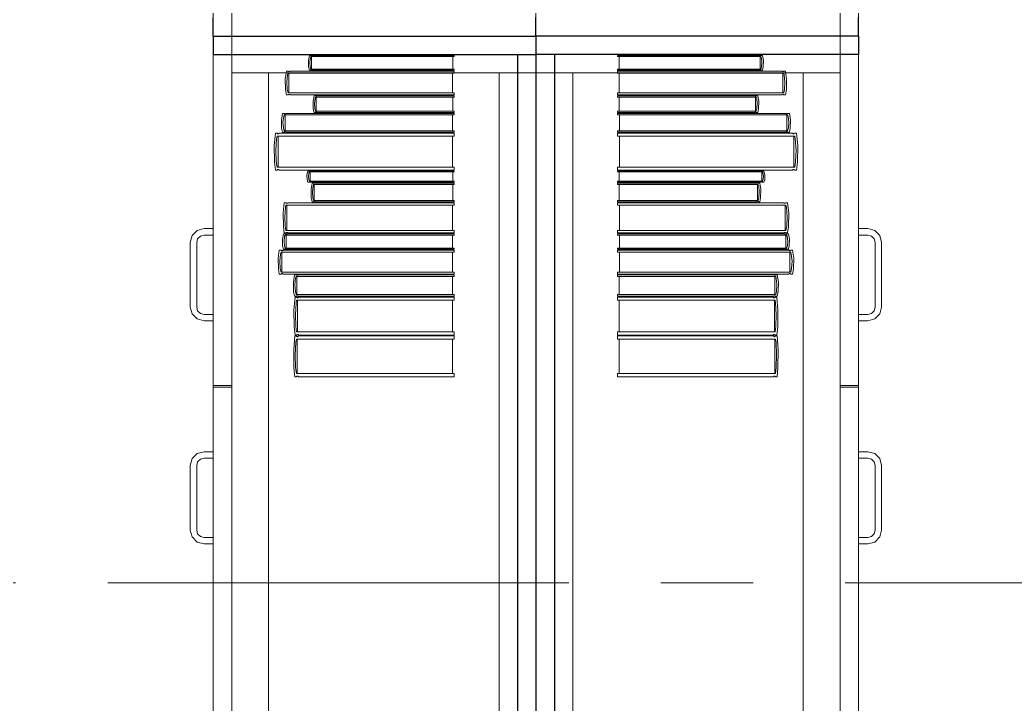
# Model space of a CAD drawing. Header units: inches. Extents: x -38 to 5698, y -33 to 92.
# Drawn here: x 110.671 to 111.751, y 34.275 to 35.018 of the extents above; entities that cross this region are included whole.
import ezdxf

# ---------------------------------------------------------------- set-up
doc = ezdxf.new("R2010")
doc.units = ezdxf.units.IN
doc.header["$MEASUREMENT"] = 0
doc.set_wipeout_variables(frame=1)
doc.linetypes.add('Punto & Raya', pattern=[0.65, 0.5, -0.075, 0, -0.075])
doc.linetypes.add('Wipeout_Contour', pattern=[1, 0, -1])
doc.layers.add('Interior - Mobiliario', color=7, linetype='Continuous')
doc.layers.add('Marcador - Secciones', color=251, linetype='Continuous')

msp = doc.modelspace()

# ---------------------------------------------------------------- linework, layer by layer
at = {"layer": 'Interior - Mobiliario', "color": 175, "linetype": 'Continuous', "lineweight": 13}
for p, q in [((110.901, 33.52), (110.901, 34.98)), ((110.901, 34.98), (111.211, 34.98)), ((111.211, 34.98), (111.211, 33.52)), ((111.251, 34.98), (111.251, 33.52)), ((111.561, 34.98), (111.251, 34.98)), ((111.561, 33.52), (111.561, 34.98)), ((110.9844, 34.9664), (110.9842, 34.9736)), ((110.9857, 34.9715), (110.9861, 34.9666)), ((111.4762, 34.9715), (111.4758, 34.9666)), ((111.4775, 34.9664), (111.4777, 34.9736)), ((110.901, 33.54), (110.901, 34.96)), ((110.901, 34.96), (110.941, 34.96)), ((110.941, 34.96), (111.191, 34.96)), ((110.941, 34.96), (110.941, 33.54)), ((110.9591, 34.9533), (110.9603, 34.9619)), ((110.9603, 34.9619), (110.9623, 34.9619)), ((110.9616, 34.9579), (110.9608, 34.95)), ((110.9621, 34.9598), (110.9616, 34.9579)), ((111.1423, 34.9598), (110.9621, 34.9598)), ((110.9623, 34.9619), (110.9624, 34.9617)), ((110.9624, 34.9617), (110.9627, 34.9616)), ((110.9627, 34.9616), (110.9629, 34.9615)), ((110.9629, 34.9615), (110.9632, 34.9615)), ((110.963, 34.9383), (110.963, 34.9598)), ((110.9632, 34.9615), (110.9635, 34.9615)), ((110.9635, 34.9615), (110.9637, 34.9615)), ((110.9637, 34.9615), (110.964, 34.9616)), ((110.964, 34.9616), (110.9642, 34.9618)), ((110.9642, 34.9618), (110.9643, 34.9619)), ((110.9643, 34.9619), (111.1423, 34.9619)), ((110.9852, 34.9629), (110.9844, 34.9664)), ((110.987, 34.9629), (110.9852, 34.9629)), ((110.9861, 34.9666), (110.9868, 34.9642)), ((110.9868, 34.9642), (111.1423, 34.9642)), ((110.9872, 34.963), (110.987, 34.9629)), ((110.987, 34.9629), (110.987, 34.9629)), ((110.9875, 34.9631), (110.9872, 34.963)), ((110.9877, 34.9631), (110.9875, 34.9631)), ((110.9879, 34.9632), (110.9877, 34.9631)), ((110.9881, 34.9631), (110.9879, 34.9632)), ((110.9884, 34.9631), (110.9881, 34.9631)), ((110.9886, 34.963), (110.9884, 34.9631)), ((110.9887, 34.9629), (110.9886, 34.963)), ((111.1423, 34.9629), (110.9887, 34.9629)), ((111.1405, 34.9598), (111.1405, 34.9383)), ((111.1423, 34.9642), (111.1423, 34.9629)), ((111.1423, 34.9619), (111.1423, 34.9598)), ((111.191, 33.54), (111.191, 34.96)), ((111.271, 33.54), (111.271, 34.96)), ((111.521, 34.96), (111.271, 34.96)), ((111.4751, 34.9642), (111.3196, 34.9642)), ((111.3196, 34.9642), (111.3196, 34.9629)), ((111.3196, 34.9629), (111.4732, 34.9629)), ((111.4976, 34.9619), (111.3196, 34.9619)), ((111.3196, 34.9619), (111.3196, 34.9598)), ((111.3196, 34.9598), (111.4998, 34.9598)), ((111.3214, 34.9598), (111.3214, 34.9383)), ((111.4732, 34.9629), (111.4733, 34.963)), ((111.4733, 34.963), (111.4736, 34.9631)), ((111.4736, 34.9631), (111.4738, 34.9631)), ((111.4738, 34.9631), (111.474, 34.9632)), ((111.474, 34.9632), (111.4742, 34.9631)), ((111.4742, 34.9631), (111.4745, 34.9631)), ((111.4745, 34.9631), (111.4747, 34.963)), ((111.4747, 34.963), (111.4749, 34.9629)), ((111.4749, 34.9629), (111.475, 34.9629)), ((111.475, 34.9629), (111.4767, 34.9629)), ((111.4758, 34.9666), (111.4751, 34.9642)), ((111.4767, 34.9629), (111.4775, 34.9664)), ((111.4977, 34.9618), (111.4976, 34.9619)), ((111.4979, 34.9616), (111.4977, 34.9618)), ((111.4982, 34.9615), (111.4979, 34.9616)), ((111.4985, 34.9615), (111.4982, 34.9615)), ((111.4987, 34.9615), (111.4985, 34.9615)), ((111.499, 34.9615), (111.4987, 34.9615)), ((111.4989, 34.9383), (111.4989, 34.9598)), ((111.4992, 34.9616), (111.499, 34.9615)), ((111.4995, 34.9617), (111.4992, 34.9616)), ((111.4996, 34.9619), (111.4995, 34.9617)), ((111.5016, 34.9619), (111.4996, 34.9619)), ((111.4998, 34.9598), (111.5003, 34.9579)), ((111.5003, 34.9579), (111.5011, 34.95)), ((111.5028, 34.9533), (111.5016, 34.9619)), ((111.561, 34.96), (111.521, 34.96)), ((111.521, 34.96), (111.521, 33.54)), ((111.561, 33.54), (111.561, 34.96)), ((110.9593, 34.9419), (110.9591, 34.9533)), ((110.9608, 34.95), (110.9613, 34.9421)), ((111.5011, 34.95), (111.5006, 34.9421)), ((111.5026, 34.9419), (111.5028, 34.9533)), ((110.9603, 34.9362), (110.9593, 34.9419)), ((110.9623, 34.9362), (110.9603, 34.9362)), ((110.9613, 34.9421), (110.9621, 34.9383)), ((110.9621, 34.9383), (111.1423, 34.9383)), ((110.9624, 34.9363), (110.9623, 34.9362)), ((110.9626, 34.9365), (110.9624, 34.9363)), ((110.9629, 34.9366), (110.9626, 34.9365)), ((110.9631, 34.9367), (110.9629, 34.9366)), ((110.9634, 34.9367), (110.9631, 34.9367)), ((110.9637, 34.9366), (110.9634, 34.9367)), ((110.9639, 34.9365), (110.9637, 34.9366)), ((110.9642, 34.9364), (110.9639, 34.9365)), ((110.9643, 34.9362), (110.9642, 34.9364)), ((111.1423, 34.9362), (110.9643, 34.9362)), ((110.9893, 34.9292), (110.9903, 34.9352)), ((110.9903, 34.9352), (110.992, 34.9352)), ((110.992, 34.9352), (110.9921, 34.9351)), ((110.9921, 34.9351), (110.9923, 34.935)), ((110.9923, 34.935), (110.9925, 34.935)), ((110.9925, 34.935), (110.9928, 34.9349)), ((110.9928, 34.9349), (110.993, 34.9349)), ((110.993, 34.9349), (110.9932, 34.935)), ((110.9932, 34.935), (110.9934, 34.935)), ((110.9934, 34.935), (110.9936, 34.9352)), ((110.9936, 34.9352), (110.9937, 34.9352)), ((110.9937, 34.9352), (111.1423, 34.9352)), ((111.1423, 34.9383), (111.1423, 34.9362)), ((111.1423, 34.9352), (111.1423, 34.9338)), ((111.4998, 34.9383), (111.3196, 34.9383)), ((111.3196, 34.9383), (111.3196, 34.9362)), ((111.3196, 34.9362), (111.4976, 34.9362)), ((111.4682, 34.9352), (111.3196, 34.9352)), ((111.3196, 34.9352), (111.3196, 34.9338)), ((111.4683, 34.9352), (111.4682, 34.9352)), ((111.4685, 34.935), (111.4683, 34.9352)), ((111.4687, 34.935), (111.4685, 34.935)), ((111.4689, 34.9349), (111.4687, 34.935)), ((111.4692, 34.9349), (111.4689, 34.9349)), ((111.4694, 34.935), (111.4692, 34.9349)), ((111.4696, 34.935), (111.4694, 34.935)), ((111.4698, 34.9351), (111.4696, 34.935)), ((111.4699, 34.9352), (111.4698, 34.9351)), ((111.4716, 34.9352), (111.4699, 34.9352)), ((111.4726, 34.9292), (111.4716, 34.9352)), ((111.4976, 34.9362), (111.4978, 34.9364)), ((111.4978, 34.9364), (111.498, 34.9365)), ((111.498, 34.9365), (111.4982, 34.9366)), ((111.4982, 34.9366), (111.4985, 34.9367)), ((111.4985, 34.9367), (111.4988, 34.9367)), ((111.4988, 34.9367), (111.499, 34.9366)), ((111.499, 34.9366), (111.4993, 34.9365)), ((111.4993, 34.9365), (111.4995, 34.9363)), ((111.4995, 34.9363), (111.4996, 34.9362)), ((111.4996, 34.9362), (111.5016, 34.9362)), ((111.5006, 34.9421), (111.4998, 34.9383)), ((111.5016, 34.9362), (111.5026, 34.9419)), ((110.9895, 34.921), (110.9893, 34.9292)), ((110.9914, 34.9324), (110.9908, 34.9268)), ((110.9908, 34.9268), (110.9912, 34.9212)), ((110.9919, 34.9338), (110.9914, 34.9324)), ((111.1423, 34.9338), (110.9919, 34.9338)), ((110.9926, 34.9185), (110.9926, 34.9338)), ((111.1408, 34.9338), (111.1408, 34.9185)), ((111.3196, 34.9338), (111.47, 34.9338)), ((111.3211, 34.9338), (111.3211, 34.9185)), ((111.4693, 34.9185), (111.4693, 34.9338)), ((111.47, 34.9338), (111.4705, 34.9324)), ((111.4705, 34.9324), (111.4711, 34.9268)), ((111.4711, 34.9268), (111.4707, 34.9212)), ((111.4724, 34.921), (111.4726, 34.9292)), ((110.9548, 34.9092), (110.9561, 34.916)), ((110.9561, 34.916), (110.9581, 34.916)), ((110.9574, 34.9128), (110.9566, 34.9066)), ((110.9579, 34.9144), (110.9574, 34.9128)), ((111.1423, 34.9144), (110.9579, 34.9144)), ((110.9581, 34.916), (110.9582, 34.9159)), ((110.9582, 34.9159), (110.9585, 34.9158)), ((110.9585, 34.9158), (110.9587, 34.9157)), ((110.9587, 34.9157), (110.959, 34.9157)), ((110.9589, 34.8972), (110.9589, 34.9144)), ((110.959, 34.9157), (110.9593, 34.9157)), ((110.9593, 34.9157), (110.9596, 34.9157)), ((110.9596, 34.9157), (110.9598, 34.9158)), ((110.9598, 34.9158), (110.96, 34.916)), ((110.96, 34.916), (110.9601, 34.916)), ((110.9601, 34.916), (111.1423, 34.916)), ((110.9903, 34.917), (110.9895, 34.921)), ((110.992, 34.917), (110.9903, 34.917)), ((110.9912, 34.9212), (110.9919, 34.9185)), ((110.9919, 34.9185), (111.1423, 34.9185)), ((110.9921, 34.9171), (110.992, 34.917)), ((110.9923, 34.9172), (110.9921, 34.9171)), ((110.9925, 34.9173), (110.9923, 34.9172)), ((110.9927, 34.9173), (110.9925, 34.9173)), ((110.9929, 34.9173), (110.9927, 34.9173)), ((110.9931, 34.9173), (110.9929, 34.9173)), ((110.9934, 34.9172), (110.9931, 34.9173)), ((110.9936, 34.9171), (110.9934, 34.9172)), ((110.9937, 34.917), (110.9936, 34.9171)), ((111.1423, 34.917), (110.9937, 34.917)), ((111.1404, 34.9144), (111.1404, 34.8972)), ((111.1423, 34.9185), (111.1423, 34.917)), ((111.1423, 34.916), (111.1423, 34.9144)), ((111.47, 34.9185), (111.3196, 34.9185)), ((111.3196, 34.9185), (111.3196, 34.917)), ((111.3196, 34.917), (111.4682, 34.917)), ((111.5018, 34.916), (111.3196, 34.916)), ((111.3196, 34.916), (111.3196, 34.9144)), ((111.3196, 34.9144), (111.504, 34.9144)), ((111.3215, 34.9144), (111.3215, 34.8972)), ((111.4682, 34.917), (111.4684, 34.9171)), ((111.4684, 34.9171), (111.4686, 34.9172)), ((111.4686, 34.9172), (111.4688, 34.9173)), ((111.4688, 34.9173), (111.469, 34.9173)), ((111.469, 34.9173), (111.4692, 34.9173)), ((111.4692, 34.9173), (111.4694, 34.9173)), ((111.4694, 34.9173), (111.4696, 34.9172)), ((111.4696, 34.9172), (111.4698, 34.9171)), ((111.4698, 34.9171), (111.4699, 34.917)), ((111.4699, 34.917), (111.4716, 34.917)), ((111.4707, 34.9212), (111.47, 34.9185)), ((111.4716, 34.917), (111.4724, 34.921)), ((111.5019, 34.916), (111.5018, 34.916)), ((111.5021, 34.9158), (111.5019, 34.916)), ((111.5024, 34.9157), (111.5021, 34.9158)), ((111.5026, 34.9157), (111.5024, 34.9157)), ((111.5029, 34.9157), (111.5026, 34.9157)), ((111.5032, 34.9157), (111.5029, 34.9157)), ((111.5031, 34.8972), (111.5031, 34.9144)), ((111.5034, 34.9158), (111.5032, 34.9157)), ((111.5037, 34.9159), (111.5034, 34.9158)), ((111.5038, 34.916), (111.5037, 34.9159)), ((111.5059, 34.916), (111.5038, 34.916)), ((111.504, 34.9144), (111.5045, 34.9128)), ((111.5045, 34.9128), (111.5053, 34.9066)), ((111.5071, 34.9092), (111.5059, 34.916)), ((110.955, 34.9001), (110.9548, 34.9092)), ((110.9566, 34.9066), (110.9571, 34.9003)), ((111.5053, 34.9066), (111.5048, 34.9003)), ((111.5069, 34.9001), (111.5071, 34.9092)), ((110.947, 34.8812), (110.9483, 34.8946)), ((110.9483, 34.8946), (110.9504, 34.8946)), ((110.9502, 34.8914), (110.9497, 34.8883)), ((111.1423, 34.8914), (110.9502, 34.8914)), ((110.9504, 34.8946), (110.9506, 34.8944)), ((110.9506, 34.8944), (110.9508, 34.8941)), ((110.9508, 34.8941), (110.9511, 34.894)), ((110.9511, 34.894), (110.9514, 34.8939)), ((110.9512, 34.8577), (110.9512, 34.8914)), ((110.9514, 34.8939), (110.9516, 34.8939)), ((110.9516, 34.8939), (110.9519, 34.894)), ((110.9519, 34.894), (110.9522, 34.8942)), ((110.9522, 34.8942), (110.9524, 34.8944)), ((110.9524, 34.8944), (110.9525, 34.8946)), ((110.9525, 34.8946), (111.1423, 34.8946)), ((110.9561, 34.8956), (110.955, 34.9001)), ((110.9581, 34.8956), (110.9561, 34.8956)), ((110.9571, 34.9003), (110.9579, 34.8972)), ((110.9579, 34.8972), (111.1423, 34.8972)), ((110.9582, 34.8957), (110.9581, 34.8956)), ((110.9584, 34.8958), (110.9582, 34.8957)), ((110.9587, 34.8959), (110.9584, 34.8958)), ((110.9589, 34.8959), (110.9587, 34.8959)), ((110.9592, 34.8959), (110.9589, 34.8959)), ((110.9595, 34.8959), (110.9592, 34.8959)), ((110.9598, 34.8958), (110.9595, 34.8959)), ((110.96, 34.8957), (110.9598, 34.8958)), ((110.9601, 34.8956), (110.96, 34.8957)), ((111.1423, 34.8956), (110.9601, 34.8956)), ((111.1404, 34.8914), (111.1404, 34.8577)), ((111.1423, 34.8972), (111.1423, 34.8956)), ((111.1423, 34.8946), (111.1423, 34.8914)), ((111.504, 34.8972), (111.3196, 34.8972)), ((111.3196, 34.8972), (111.3196, 34.8956)), ((111.3196, 34.8956), (111.5018, 34.8956)), ((111.5094, 34.8946), (111.3196, 34.8946)), ((111.3196, 34.8946), (111.3196, 34.8914)), ((111.3196, 34.8914), (111.5117, 34.8914)), ((111.3216, 34.8914), (111.3216, 34.8577)), ((111.5018, 34.8956), (111.5019, 34.8957)), ((111.5019, 34.8957), (111.5022, 34.8958)), ((111.5022, 34.8958), (111.5024, 34.8959)), ((111.5024, 34.8959), (111.5027, 34.8959)), ((111.5027, 34.8959), (111.503, 34.8959)), ((111.503, 34.8959), (111.5032, 34.8959)), ((111.5032, 34.8959), (111.5035, 34.8958)), ((111.5035, 34.8958), (111.5037, 34.8957)), ((111.5037, 34.8957), (111.5038, 34.8956)), ((111.5038, 34.8956), (111.5059, 34.8956)), ((111.5048, 34.9003), (111.504, 34.8972)), ((111.5059, 34.8956), (111.5069, 34.9001)), ((111.5095, 34.8944), (111.5094, 34.8946)), ((111.5097, 34.8942), (111.5095, 34.8944)), ((111.51, 34.894), (111.5097, 34.8942)), ((111.5103, 34.8939), (111.51, 34.894)), ((111.5106, 34.8939), (111.5103, 34.8939)), ((111.5108, 34.894), (111.5106, 34.8939)), ((111.5107, 34.8577), (111.5107, 34.8914)), ((111.5111, 34.8941), (111.5108, 34.894)), ((111.5114, 34.8944), (111.5111, 34.8941)), ((111.5115, 34.8946), (111.5114, 34.8944)), ((111.5136, 34.8946), (111.5115, 34.8946)), ((111.5117, 34.8914), (111.5123, 34.8883)), ((111.5149, 34.8812), (111.5136, 34.8946)), ((110.9472, 34.8633), (110.947, 34.8812)), ((110.9497, 34.8883), (110.9488, 34.8761)), ((111.5123, 34.8883), (111.5131, 34.8761)), ((111.5147, 34.8633), (111.5149, 34.8812)), ((110.9488, 34.8761), (110.9493, 34.8637)), ((111.5131, 34.8761), (111.5126, 34.8637)), ((110.9483, 34.8545), (110.9472, 34.8633)), ((110.9493, 34.8637), (110.9502, 34.8577)), ((111.5126, 34.8637), (111.5117, 34.8577)), ((111.5136, 34.8545), (111.5147, 34.8633)), ((110.9504, 34.8545), (110.9483, 34.8545)), ((110.9502, 34.8577), (111.1423, 34.8577)), ((110.9505, 34.8547), (110.9504, 34.8545)), ((110.9508, 34.8549), (110.9505, 34.8547)), ((110.951, 34.8551), (110.9508, 34.8549)), ((110.9513, 34.8552), (110.951, 34.8551)), ((110.9516, 34.8552), (110.9513, 34.8552)), ((110.9519, 34.8551), (110.9516, 34.8552)), ((110.9521, 34.855), (110.9519, 34.8551)), ((110.9524, 34.8547), (110.9521, 34.855)), ((110.9525, 34.8545), (110.9524, 34.8547)), ((111.1423, 34.8545), (110.9525, 34.8545)), ((110.9826, 34.8495), (110.9837, 34.8535)), ((110.9828, 34.8441), (110.9826, 34.8495)), ((110.9837, 34.8535), (110.9854, 34.8535)), ((110.9848, 34.8517), (110.9841, 34.848)), ((110.9841, 34.848), (110.9845, 34.8443)), ((110.9853, 34.8526), (110.9848, 34.8517)), ((111.1423, 34.8526), (110.9853, 34.8526)), ((110.9854, 34.8535), (110.9855, 34.8535)), ((110.9855, 34.8535), (110.9857, 34.8534)), ((110.9857, 34.8534), (110.986, 34.8534)), ((110.986, 34.8534), (110.9862, 34.8533)), ((110.9861, 34.8425), (110.9861, 34.8526)), ((110.9862, 34.8533), (110.9864, 34.8533)), ((110.9864, 34.8533), (110.9866, 34.8534)), ((110.9866, 34.8534), (110.9869, 34.8534)), ((110.9869, 34.8534), (110.9871, 34.8535)), ((110.9871, 34.8535), (110.9872, 34.8535)), ((110.9872, 34.8535), (111.1423, 34.8535)), ((111.1407, 34.8526), (111.1407, 34.8425)), ((111.1423, 34.8577), (111.1423, 34.8545)), ((111.1423, 34.8535), (111.1423, 34.8526)), ((111.5117, 34.8577), (111.3196, 34.8577)), ((111.3196, 34.8577), (111.3196, 34.8545)), ((111.3196, 34.8545), (111.5094, 34.8545)), ((111.4748, 34.8535), (111.3196, 34.8535)), ((111.3196, 34.8535), (111.3196, 34.8526)), ((111.3196, 34.8526), (111.4767, 34.8526)), ((111.3212, 34.8526), (111.3212, 34.8425)), ((111.475, 34.8534), (111.4748, 34.8535)), ((111.4748, 34.8535), (111.4748, 34.8535)), ((111.4753, 34.8534), (111.475, 34.8534)), ((111.4755, 34.8533), (111.4753, 34.8534)), ((111.4757, 34.8533), (111.4755, 34.8533)), ((111.476, 34.8534), (111.4757, 34.8533)), ((111.4759, 34.8425), (111.4759, 34.8526)), ((111.4762, 34.8534), (111.476, 34.8534)), ((111.4764, 34.8535), (111.4762, 34.8534)), ((111.4765, 34.8535), (111.4764, 34.8535)), ((111.4782, 34.8535), (111.4765, 34.8535)), ((111.4767, 34.8526), (111.4771, 34.8517)), ((111.4771, 34.8517), (111.4778, 34.848)), ((111.4778, 34.848), (111.4774, 34.8443)), ((111.4793, 34.8495), (111.4782, 34.8535)), ((111.4791, 34.8441), (111.4793, 34.8495)), ((111.5094, 34.8545), (111.5095, 34.8547)), ((111.5095, 34.8547), (111.5098, 34.855)), ((111.5098, 34.855), (111.51, 34.8551)), ((111.51, 34.8551), (111.5103, 34.8552)), ((111.5103, 34.8552), (111.5106, 34.8552)), ((111.5106, 34.8552), (111.5109, 34.8551)), ((111.5109, 34.8551), (111.5112, 34.8549)), ((111.5112, 34.8549), (111.5114, 34.8547)), ((111.5114, 34.8547), (111.5115, 34.8545)), ((111.5115, 34.8545), (111.5136, 34.8545)), ((110.9837, 34.8415), (110.9828, 34.8441)), ((110.9854, 34.8415), (110.9837, 34.8415)), ((110.9845, 34.8443), (110.9853, 34.8425)), ((110.9853, 34.8425), (111.1423, 34.8425)), ((110.9855, 34.8415), (110.9854, 34.8415)), ((110.9857, 34.8416), (110.9855, 34.8415)), ((110.9859, 34.8417), (110.9857, 34.8416)), ((110.9861, 34.8417), (110.9859, 34.8417)), ((110.9864, 34.8417), (110.9861, 34.8417)), ((110.9866, 34.8417), (110.9864, 34.8417)), ((110.9868, 34.8416), (110.9866, 34.8417)), ((110.987, 34.8416), (110.9868, 34.8416)), ((110.9872, 34.8415), (110.987, 34.8416)), ((111.1423, 34.8415), (110.9872, 34.8415)), ((110.9872, 34.8337), (110.9882, 34.8405)), ((110.9882, 34.8405), (110.9899, 34.8405)), ((110.9893, 34.8373), (110.9886, 34.8311)), ((110.9897, 34.8389), (110.9893, 34.8373)), ((111.1423, 34.8389), (110.9897, 34.8389)), ((110.9899, 34.8405), (110.99, 34.8404)), ((110.99, 34.8404), (110.9902, 34.8403)), ((110.9902, 34.8403), (110.9904, 34.8402)), ((110.9904, 34.8402), (110.9906, 34.8402)), ((110.9905, 34.8217), (110.9905, 34.8389)), ((110.9906, 34.8402), (110.9909, 34.8402)), ((110.9909, 34.8402), (110.9911, 34.8402)), ((110.9911, 34.8402), (110.9913, 34.8403)), ((110.9913, 34.8403), (110.9915, 34.8404)), ((110.9915, 34.8404), (110.9916, 34.8405)), ((110.9916, 34.8405), (111.1423, 34.8405)), ((111.1408, 34.8389), (111.1408, 34.8217)), ((111.1423, 34.8425), (111.1423, 34.8415)), ((111.1423, 34.8405), (111.1423, 34.8389)), ((111.4767, 34.8425), (111.3196, 34.8425)), ((111.3196, 34.8425), (111.3196, 34.8415)), ((111.3196, 34.8415), (111.4748, 34.8415)), ((111.4703, 34.8405), (111.3196, 34.8405)), ((111.3196, 34.8405), (111.3196, 34.8389)), ((111.3196, 34.8389), (111.4722, 34.8389)), ((111.3212, 34.8389), (111.3212, 34.8217)), ((111.4704, 34.8404), (111.4703, 34.8405)), ((111.4706, 34.8403), (111.4704, 34.8404)), ((111.4708, 34.8402), (111.4706, 34.8403)), ((111.4711, 34.8402), (111.4708, 34.8402)), ((111.4713, 34.8402), (111.4711, 34.8402)), ((111.4715, 34.8402), (111.4713, 34.8402)), ((111.4714, 34.8217), (111.4714, 34.8389)), ((111.4717, 34.8403), (111.4715, 34.8402)), ((111.4719, 34.8404), (111.4717, 34.8403)), ((111.4721, 34.8405), (111.4719, 34.8404)), ((111.4737, 34.8405), (111.4721, 34.8405)), ((111.4722, 34.8389), (111.4726, 34.8373)), ((111.4726, 34.8373), (111.4733, 34.8311)), ((111.4748, 34.8337), (111.4737, 34.8405)), ((111.4748, 34.8415), (111.4749, 34.8416)), ((111.4749, 34.8416), (111.4751, 34.8416)), ((111.4751, 34.8416), (111.4753, 34.8417)), ((111.4753, 34.8417), (111.4755, 34.8417)), ((111.4755, 34.8417), (111.4758, 34.8417)), ((111.4758, 34.8417), (111.476, 34.8417)), ((111.476, 34.8417), (111.4762, 34.8416)), ((111.4762, 34.8416), (111.4764, 34.8415)), ((111.4764, 34.8415), (111.4765, 34.8415)), ((111.4765, 34.8415), (111.4782, 34.8415)), ((111.4774, 34.8443), (111.4767, 34.8425)), ((111.4782, 34.8415), (111.4791, 34.8441)), ((110.9873, 34.8246), (110.9872, 34.8337)), ((110.9886, 34.8311), (110.989, 34.8248)), ((111.4733, 34.8311), (111.4729, 34.8248)), ((111.4746, 34.8246), (111.4748, 34.8337)), ((110.9567, 34.8082), (110.958, 34.8191)), ((110.958, 34.8191), (110.96, 34.8191)), ((110.9598, 34.8165), (110.9593, 34.814)), ((111.1423, 34.8165), (110.9598, 34.8165)), ((110.96, 34.8191), (110.9601, 34.8189)), ((110.9601, 34.8189), (110.9604, 34.8188)), ((110.9604, 34.8188), (110.9606, 34.8186)), ((110.9606, 34.8186), (110.9609, 34.8186)), ((110.9607, 34.7889), (110.9607, 34.8165)), ((110.9609, 34.8186), (110.9612, 34.8186)), ((110.9612, 34.8186), (110.9614, 34.8187)), ((110.9614, 34.8187), (110.9617, 34.8188)), ((110.9617, 34.8188), (110.9619, 34.819)), ((110.9619, 34.819), (110.962, 34.8191)), ((110.962, 34.8191), (111.1423, 34.8191)), ((110.9882, 34.8201), (110.9873, 34.8246)), ((110.9899, 34.8201), (110.9882, 34.8201)), ((110.989, 34.8248), (110.9897, 34.8217)), ((110.9897, 34.8217), (111.1423, 34.8217)), ((110.9901, 34.8203), (110.9899, 34.8202)), ((110.9899, 34.8202), (110.9899, 34.8201)), ((110.9904, 34.8204), (110.9901, 34.8203)), ((110.9906, 34.8205), (110.9904, 34.8204)), ((110.9908, 34.8205), (110.9906, 34.8205)), ((110.991, 34.8204), (110.9908, 34.8205)), ((110.9912, 34.8203), (110.991, 34.8204)), ((110.9914, 34.8202), (110.9912, 34.8203)), ((110.9916, 34.8201), (110.9914, 34.8202)), ((111.1423, 34.8201), (110.9916, 34.8201)), ((111.1405, 34.8165), (111.1405, 34.7889)), ((111.1423, 34.8217), (111.1423, 34.8201)), ((111.1423, 34.8191), (111.1423, 34.8165)), ((111.4722, 34.8217), (111.3196, 34.8217)), ((111.3196, 34.8217), (111.3196, 34.8201)), ((111.3196, 34.8201), (111.4703, 34.8201)), ((111.4999, 34.8191), (111.3196, 34.8191)), ((111.3196, 34.8191), (111.3196, 34.8165)), ((111.3196, 34.8165), (111.5021, 34.8165)), ((111.3215, 34.8165), (111.3215, 34.7889)), ((111.4703, 34.8201), (111.4705, 34.8202)), ((111.4705, 34.8202), (111.4707, 34.8203)), ((111.4707, 34.8203), (111.4709, 34.8204)), ((111.4709, 34.8204), (111.4711, 34.8205)), ((111.4711, 34.8205), (111.4713, 34.8205)), ((111.4713, 34.8205), (111.4716, 34.8204)), ((111.4716, 34.8204), (111.4718, 34.8203)), ((111.4718, 34.8203), (111.472, 34.8202)), ((111.472, 34.8202), (111.4721, 34.8201)), ((111.4721, 34.8201), (111.4737, 34.8201)), ((111.4729, 34.8248), (111.4722, 34.8217)), ((111.4737, 34.8201), (111.4746, 34.8246)), ((111.5, 34.819), (111.4999, 34.8191)), ((111.5002, 34.8188), (111.5, 34.819)), ((111.5005, 34.8187), (111.5002, 34.8188)), ((111.5008, 34.8186), (111.5005, 34.8187)), ((111.501, 34.8186), (111.5008, 34.8186)), ((111.5013, 34.8186), (111.501, 34.8186)), ((111.5012, 34.7889), (111.5012, 34.8165)), ((111.5016, 34.8188), (111.5013, 34.8186)), ((111.5018, 34.8189), (111.5016, 34.8188)), ((111.502, 34.8191), (111.5018, 34.8189)), ((111.504, 34.8191), (111.502, 34.8191)), ((111.5021, 34.8165), (111.5027, 34.814)), ((111.5052, 34.8082), (111.504, 34.8191)), ((110.957, 34.7935), (110.9567, 34.8082)), ((110.9593, 34.814), (110.9585, 34.8039)), ((111.5027, 34.814), (111.5034, 34.8039)), ((111.505, 34.7935), (111.5052, 34.8082)), ((110.9585, 34.8039), (110.959, 34.7939)), ((111.5034, 34.8039), (111.503, 34.7939)), ((110.856, 34.776), (110.858, 34.7835)), ((110.858, 34.7835), (110.8635, 34.789)), ((110.8635, 34.789), (110.871, 34.791)), ((110.871, 34.784), (110.867, 34.7829)), ((110.871, 34.791), (110.881, 34.791)), ((110.881, 34.784), (110.871, 34.784)), ((110.881, 34.791), (110.881, 34.784)), ((110.9559, 34.7797), (110.9571, 34.7853)), ((110.958, 34.7863), (110.957, 34.7935)), ((110.9571, 34.7853), (110.9592, 34.7853)), ((110.96, 34.7863), (110.958, 34.7863)), ((110.959, 34.784), (110.9584, 34.7827)), ((110.959, 34.7939), (110.9598, 34.7889)), ((111.1423, 34.784), (110.959, 34.784)), ((110.9592, 34.7853), (110.9593, 34.7852)), ((110.9593, 34.7852), (110.9595, 34.7851)), ((110.9595, 34.7851), (110.9598, 34.7851)), ((110.9598, 34.7889), (111.1423, 34.7889)), ((110.9598, 34.7851), (110.9601, 34.785)), ((110.9599, 34.7699), (110.9599, 34.784)), ((110.9601, 34.7864), (110.96, 34.7863)), ((110.9603, 34.7866), (110.9601, 34.7864)), ((110.9601, 34.785), (110.9603, 34.785)), ((110.9606, 34.7868), (110.9603, 34.7866)), ((110.9603, 34.785), (110.9606, 34.7851)), ((110.9608, 34.7869), (110.9606, 34.7868)), ((110.9606, 34.7851), (110.9609, 34.7852)), ((110.9611, 34.7869), (110.9608, 34.7869)), ((110.9609, 34.7852), (110.9611, 34.7853)), ((110.9614, 34.7868), (110.9611, 34.7869)), ((110.9611, 34.7853), (110.9612, 34.7853)), ((110.9612, 34.7853), (111.1423, 34.7853)), ((110.9616, 34.7867), (110.9614, 34.7868)), ((110.9619, 34.7865), (110.9616, 34.7867)), ((110.962, 34.7863), (110.9619, 34.7865)), ((111.1423, 34.7863), (110.962, 34.7863)), ((111.1404, 34.784), (111.1404, 34.7699)), ((111.1423, 34.7889), (111.1423, 34.7863)), ((111.1423, 34.7853), (111.1423, 34.784)), ((111.5021, 34.7889), (111.3196, 34.7889)), ((111.3196, 34.7889), (111.3196, 34.7863)), ((111.3196, 34.7863), (111.4999, 34.7863)), ((111.5007, 34.7853), (111.3196, 34.7853)), ((111.3196, 34.7853), (111.3196, 34.784)), ((111.3196, 34.784), (111.5029, 34.784)), ((111.3215, 34.784), (111.3215, 34.7699)), ((111.4999, 34.7863), (111.5001, 34.7865)), ((111.5001, 34.7865), (111.5003, 34.7867)), ((111.5003, 34.7867), (111.5006, 34.7868)), ((111.5006, 34.7868), (111.5008, 34.7869)), ((111.5008, 34.7853), (111.5007, 34.7853)), ((111.5008, 34.7869), (111.5011, 34.7869)), ((111.501, 34.7852), (111.5008, 34.7853)), ((111.5013, 34.7851), (111.501, 34.7852)), ((111.5011, 34.7869), (111.5014, 34.7868)), ((111.5016, 34.785), (111.5013, 34.7851)), ((111.5014, 34.7868), (111.5016, 34.7866)), ((111.5016, 34.7866), (111.5018, 34.7864)), ((111.5018, 34.785), (111.5016, 34.785)), ((111.5018, 34.7864), (111.502, 34.7863)), ((111.5021, 34.7851), (111.5018, 34.785)), ((111.502, 34.7863), (111.504, 34.7863)), ((111.502, 34.7699), (111.502, 34.784)), ((111.503, 34.7939), (111.5021, 34.7889)), ((111.5024, 34.7851), (111.5021, 34.7851)), ((111.5026, 34.7852), (111.5024, 34.7851)), ((111.5028, 34.7853), (111.5026, 34.7852)), ((111.5048, 34.7853), (111.5028, 34.7853)), ((111.5029, 34.784), (111.5035, 34.7827)), ((111.504, 34.7863), (111.505, 34.7935)), ((111.506, 34.7797), (111.5048, 34.7853)), ((111.591, 34.791), (111.581, 34.791)), ((111.581, 34.791), (111.581, 34.784)), ((111.581, 34.784), (111.591, 34.784)), ((111.5985, 34.789), (111.591, 34.791)), ((111.591, 34.784), (111.595, 34.7829)), ((111.6039, 34.7835), (111.5985, 34.789)), ((111.606, 34.776), (111.6039, 34.7835)), ((110.856, 34.706), (110.856, 34.776)), ((110.864, 34.78), (110.863, 34.776)), ((110.863, 34.776), (110.863, 34.706)), ((110.867, 34.7829), (110.864, 34.78)), ((110.9561, 34.7722), (110.9559, 34.7797)), ((110.9584, 34.7827), (110.9577, 34.7776)), ((110.9577, 34.7776), (110.9581, 34.7724)), ((110.9581, 34.7724), (110.959, 34.7699)), ((111.5038, 34.7724), (111.5029, 34.7699)), ((111.5035, 34.7827), (111.5042, 34.7776)), ((111.5042, 34.7776), (111.5038, 34.7724)), ((111.5058, 34.7722), (111.506, 34.7797)), ((111.595, 34.7829), (111.5979, 34.78)), ((111.5979, 34.78), (111.599, 34.776)), ((111.599, 34.776), (111.599, 34.706)), ((111.606, 34.706), (111.606, 34.776)), ((110.9513, 34.759), (110.9526, 34.7676)), ((110.9526, 34.7676), (110.9547, 34.7676)), ((110.9539, 34.7635), (110.9531, 34.7556)), ((110.9545, 34.7655), (110.9539, 34.7635)), ((111.1423, 34.7655), (110.9545, 34.7655)), ((110.9547, 34.7676), (110.9548, 34.7674)), ((110.9548, 34.7674), (110.9551, 34.7673)), ((110.9551, 34.7673), (110.9553, 34.7672)), ((110.9553, 34.7672), (110.9556, 34.7671)), ((110.9554, 34.7439), (110.9554, 34.7655)), ((110.9556, 34.7671), (110.9559, 34.7671)), ((110.9559, 34.7671), (110.9562, 34.7672)), ((110.9571, 34.7686), (110.9561, 34.7722)), ((110.9562, 34.7672), (110.9564, 34.7673)), ((110.9564, 34.7673), (110.9567, 34.7675)), ((110.9567, 34.7675), (110.9568, 34.7676)), ((110.9568, 34.7676), (111.1423, 34.7676)), ((110.9592, 34.7686), (110.9571, 34.7686)), ((110.959, 34.7699), (111.1423, 34.7699)), ((110.9593, 34.7686), (110.9592, 34.7686)), ((110.9595, 34.7687), (110.9593, 34.7686)), ((110.9597, 34.7688), (110.9595, 34.7687)), ((110.96, 34.7688), (110.9597, 34.7688)), ((110.9603, 34.7688), (110.96, 34.7688)), ((110.9606, 34.7688), (110.9603, 34.7688)), ((110.9608, 34.7687), (110.9606, 34.7688)), ((110.9611, 34.7686), (110.9608, 34.7687)), ((110.9612, 34.7686), (110.9611, 34.7686)), ((111.1423, 34.7686), (110.9612, 34.7686)), ((111.1404, 34.7655), (111.1404, 34.7439)), ((111.1423, 34.7699), (111.1423, 34.7686)), ((111.1423, 34.7676), (111.1423, 34.7655)), ((111.5029, 34.7699), (111.3196, 34.7699)), ((111.3196, 34.7699), (111.3196, 34.7686)), ((111.3196, 34.7686), (111.5007, 34.7686)), ((111.5051, 34.7676), (111.3196, 34.7676)), ((111.3196, 34.7676), (111.3196, 34.7655)), ((111.3196, 34.7655), (111.5074, 34.7655)), ((111.3215, 34.7655), (111.3215, 34.7439)), ((111.5007, 34.7686), (111.5009, 34.7686)), ((111.5009, 34.7686), (111.5011, 34.7687)), ((111.5011, 34.7687), (111.5014, 34.7688)), ((111.5014, 34.7688), (111.5016, 34.7688)), ((111.5016, 34.7688), (111.5019, 34.7688)), ((111.5019, 34.7688), (111.5022, 34.7688)), ((111.5022, 34.7688), (111.5024, 34.7687)), ((111.5024, 34.7687), (111.5027, 34.7686)), ((111.5027, 34.7686), (111.5028, 34.7686)), ((111.5028, 34.7686), (111.5048, 34.7686)), ((111.5048, 34.7686), (111.5058, 34.7722)), ((111.5053, 34.7675), (111.5051, 34.7676)), ((111.5055, 34.7673), (111.5053, 34.7675)), ((111.5058, 34.7672), (111.5055, 34.7673)), ((111.506, 34.7671), (111.5058, 34.7672)), ((111.5063, 34.7671), (111.506, 34.7671)), ((111.5066, 34.7672), (111.5063, 34.7671)), ((111.5065, 34.7439), (111.5065, 34.7655)), ((111.5068, 34.7673), (111.5066, 34.7672)), ((111.5071, 34.7674), (111.5068, 34.7673)), ((111.5073, 34.7676), (111.5071, 34.7674)), ((111.5093, 34.7676), (111.5073, 34.7676)), ((111.5074, 34.7655), (111.508, 34.7635)), ((111.508, 34.7635), (111.5088, 34.7556)), ((111.5106, 34.759), (111.5093, 34.7676)), ((110.9516, 34.7475), (110.9513, 34.759)), ((110.9531, 34.7556), (110.9536, 34.7477)), ((111.5088, 34.7556), (111.5083, 34.7477)), ((111.5104, 34.7475), (111.5106, 34.759)), ((110.9526, 34.7418), (110.9516, 34.7475)), ((110.9547, 34.7418), (110.9526, 34.7418)), ((110.9536, 34.7477), (110.9545, 34.7439)), ((110.9545, 34.7439), (111.1423, 34.7439)), ((110.9548, 34.7419), (110.9547, 34.7418)), ((110.955, 34.7421), (110.9548, 34.7419)), ((110.9553, 34.7422), (110.955, 34.7421)), ((110.9555, 34.7422), (110.9553, 34.7422)), ((110.9558, 34.7422), (110.9555, 34.7422)), ((110.9561, 34.7422), (110.9558, 34.7422)), ((110.9564, 34.7421), (110.9561, 34.7422)), ((110.9566, 34.7419), (110.9564, 34.7421)), ((110.9568, 34.7418), (110.9566, 34.7419)), ((111.1423, 34.7418), (110.9568, 34.7418)), ((110.9679, 34.7331), (110.9691, 34.7408)), ((110.9691, 34.7408), (110.971, 34.7408)), ((110.971, 34.7408), (110.9711, 34.7407)), ((110.9711, 34.7407), (110.9713, 34.7406)), ((110.9713, 34.7406), (110.9716, 34.7405)), ((110.9716, 34.7405), (110.9718, 34.7404)), ((110.9718, 34.7404), (110.9721, 34.7404)), ((110.9721, 34.7404), (110.9723, 34.7405)), ((110.9723, 34.7405), (110.9726, 34.7406)), ((110.9726, 34.7406), (110.9728, 34.7407)), ((110.9728, 34.7407), (110.9729, 34.7408)), ((110.9729, 34.7408), (111.1423, 34.7408)), ((111.1423, 34.7439), (111.1423, 34.7418)), ((111.1423, 34.7408), (111.1423, 34.739)), ((111.5074, 34.7439), (111.3196, 34.7439)), ((111.3196, 34.7439), (111.3196, 34.7418)), ((111.3196, 34.7418), (111.5051, 34.7418)), ((111.489, 34.7408), (111.3196, 34.7408)), ((111.3196, 34.7408), (111.3196, 34.739)), ((111.4891, 34.7407), (111.489, 34.7408)), ((111.4893, 34.7406), (111.4891, 34.7407)), ((111.4896, 34.7405), (111.4893, 34.7406)), ((111.4898, 34.7404), (111.4896, 34.7405)), ((111.4901, 34.7404), (111.4898, 34.7404)), ((111.4903, 34.7405), (111.4901, 34.7404)), ((111.4906, 34.7406), (111.4903, 34.7405)), ((111.4908, 34.7407), (111.4906, 34.7406)), ((111.4909, 34.7408), (111.4908, 34.7407)), ((111.4928, 34.7408), (111.4909, 34.7408)), ((111.494, 34.7331), (111.4928, 34.7408)), ((111.5051, 34.7418), (111.5053, 34.7419)), ((111.5053, 34.7419), (111.5056, 34.7421)), ((111.5056, 34.7421), (111.5058, 34.7422)), ((111.5058, 34.7422), (111.5061, 34.7422)), ((111.5061, 34.7422), (111.5064, 34.7422)), ((111.5064, 34.7422), (111.5066, 34.7422)), ((111.5066, 34.7422), (111.5069, 34.7421)), ((111.5069, 34.7421), (111.5071, 34.7419)), ((111.5071, 34.7419), (111.5073, 34.7418)), ((111.5073, 34.7418), (111.5093, 34.7418)), ((111.5083, 34.7477), (111.5074, 34.7439)), ((111.5093, 34.7418), (111.5104, 34.7475)), ((110.9681, 34.7228), (110.9679, 34.7331)), ((110.9703, 34.7372), (110.9696, 34.7301)), ((110.9696, 34.7301), (110.97, 34.723)), ((110.9708, 34.739), (110.9703, 34.7372)), ((111.1423, 34.739), (110.9708, 34.739)), ((110.9717, 34.7196), (110.9717, 34.739)), ((111.1406, 34.739), (111.1406, 34.7196)), ((111.3196, 34.739), (111.4911, 34.739)), ((111.3213, 34.739), (111.3213, 34.7196)), ((111.4902, 34.7196), (111.4902, 34.739)), ((111.4911, 34.739), (111.4916, 34.7372)), ((111.4916, 34.7372), (111.4923, 34.7301)), ((111.4923, 34.7301), (111.4919, 34.723)), ((111.4938, 34.7228), (111.494, 34.7331)), ((110.9691, 34.7177), (110.9681, 34.7228)), ((110.97, 34.723), (110.9708, 34.7196)), ((110.9708, 34.7196), (111.1423, 34.7196)), ((111.1423, 34.7196), (111.1423, 34.7177)), ((111.4911, 34.7196), (111.3196, 34.7196)), ((111.3196, 34.7196), (111.3196, 34.7177)), ((111.4919, 34.723), (111.4911, 34.7196)), ((111.4928, 34.7177), (111.4938, 34.7228)), ((110.9685, 34.703), (110.9697, 34.7167)), ((110.971, 34.7177), (110.9691, 34.7177)), ((110.9697, 34.7167), (110.9716, 34.7167)), ((110.9709, 34.7103), (110.9702, 34.6977)), ((110.9714, 34.7134), (110.9709, 34.7103)), ((110.9711, 34.7178), (110.971, 34.7177)), ((110.9713, 34.7179), (110.9711, 34.7178)), ((110.9715, 34.718), (110.9713, 34.7179)), ((111.1423, 34.7134), (110.9714, 34.7134)), ((110.9718, 34.7181), (110.9715, 34.718)), ((110.9716, 34.7167), (110.9717, 34.7165)), ((110.9717, 34.7165), (110.9719, 34.7163)), ((110.972, 34.7181), (110.9718, 34.7181)), ((110.9719, 34.7163), (110.9722, 34.7161)), ((110.9723, 34.7181), (110.972, 34.7181)), ((110.9722, 34.7161), (110.9724, 34.716)), ((110.9725, 34.718), (110.9723, 34.7181)), ((110.9723, 34.6789), (110.9723, 34.7134)), ((110.9724, 34.716), (110.9727, 34.716)), ((110.9728, 34.7178), (110.9725, 34.718)), ((110.9727, 34.716), (110.9729, 34.7161)), ((110.9729, 34.7177), (110.9728, 34.7178)), ((111.1423, 34.7177), (110.9729, 34.7177)), ((110.9729, 34.7161), (110.9732, 34.7163)), ((110.9732, 34.7163), (110.9734, 34.7166)), ((110.9734, 34.7166), (110.9735, 34.7167)), ((110.9735, 34.7167), (111.1423, 34.7167)), ((111.1406, 34.7134), (111.1406, 34.6789)), ((111.1423, 34.7167), (111.1423, 34.7134)), ((111.3196, 34.7177), (111.489, 34.7177)), ((111.4884, 34.7167), (111.3196, 34.7167)), ((111.3196, 34.7167), (111.3196, 34.7134)), ((111.3196, 34.7134), (111.4905, 34.7134)), ((111.3213, 34.7134), (111.3213, 34.6789)), ((111.4885, 34.7166), (111.4884, 34.7167)), ((111.4888, 34.7163), (111.4885, 34.7166)), ((111.489, 34.7161), (111.4888, 34.7163)), ((111.489, 34.7177), (111.4892, 34.7178)), ((111.4892, 34.716), (111.489, 34.7161)), ((111.4892, 34.7178), (111.4894, 34.718)), ((111.4895, 34.716), (111.4892, 34.716)), ((111.4894, 34.718), (111.4896, 34.7181)), ((111.4897, 34.7161), (111.4895, 34.716)), ((111.4896, 34.7181), (111.4899, 34.7181)), ((111.4896, 34.6789), (111.4896, 34.7134)), ((111.49, 34.7163), (111.4897, 34.7161)), ((111.4899, 34.7181), (111.4901, 34.7181)), ((111.4902, 34.7165), (111.49, 34.7163)), ((111.4901, 34.7181), (111.4904, 34.718)), ((111.4904, 34.7167), (111.4902, 34.7165)), ((111.4904, 34.718), (111.4906, 34.7179)), ((111.4922, 34.7167), (111.4904, 34.7167)), ((111.4905, 34.7134), (111.491, 34.7103)), ((111.4906, 34.7179), (111.4908, 34.7178)), ((111.4908, 34.7178), (111.4909, 34.7177)), ((111.4909, 34.7177), (111.4928, 34.7177)), ((111.491, 34.7103), (111.4917, 34.6977)), ((111.4934, 34.703), (111.4922, 34.7167)), ((110.858, 34.6985), (110.856, 34.706)), ((110.8635, 34.693), (110.858, 34.6985)), ((110.863, 34.706), (110.864, 34.702)), ((110.864, 34.702), (110.867, 34.6991)), ((110.867, 34.6991), (110.871, 34.698)), ((110.871, 34.698), (110.881, 34.698)), ((110.881, 34.698), (110.881, 34.691)), ((110.9687, 34.6846), (110.9685, 34.703)), ((110.9702, 34.6977), (110.9706, 34.685)), ((111.4917, 34.6977), (111.4913, 34.685)), ((111.4932, 34.6846), (111.4934, 34.703)), ((111.581, 34.698), (111.581, 34.691)), ((111.591, 34.698), (111.581, 34.698)), ((111.595, 34.6991), (111.591, 34.698)), ((111.5979, 34.702), (111.595, 34.6991)), ((111.599, 34.706), (111.5979, 34.702)), ((111.5985, 34.693), (111.6039, 34.6985)), ((111.6039, 34.6985), (111.606, 34.706)), ((110.871, 34.691), (110.8635, 34.693)), ((110.881, 34.691), (110.871, 34.691)), ((111.581, 34.691), (111.591, 34.691)), ((111.591, 34.691), (111.5985, 34.693)), ((110.9697, 34.6756), (110.9687, 34.6846)), ((110.9716, 34.6756), (110.9697, 34.6756)), ((110.9706, 34.685), (110.9714, 34.6789)), ((110.9714, 34.6789), (111.1423, 34.6789)), ((110.9717, 34.6757), (110.9716, 34.6756)), ((110.9719, 34.676), (110.9717, 34.6757)), ((110.9721, 34.6761), (110.9719, 34.676)), ((110.9724, 34.6762), (110.9721, 34.6761)), ((110.9726, 34.6762), (110.9724, 34.6762)), ((110.9729, 34.6762), (110.9726, 34.6762)), ((110.9731, 34.676), (110.9729, 34.6762)), ((110.9733, 34.6758), (110.9731, 34.676)), ((110.9735, 34.6756), (110.9733, 34.6758)), ((111.1423, 34.6756), (110.9735, 34.6756)), ((111.1423, 34.6789), (111.1423, 34.6756)), ((111.4905, 34.6789), (111.3196, 34.6789)), ((111.3196, 34.6789), (111.3196, 34.6756)), ((111.3196, 34.6756), (111.4884, 34.6756)), ((111.4884, 34.6756), (111.4886, 34.6758)), ((111.4886, 34.6758), (111.4888, 34.676)), ((111.4888, 34.676), (111.489, 34.6762)), ((111.489, 34.6762), (111.4893, 34.6762)), ((111.4893, 34.6762), (111.4896, 34.6762)), ((111.4896, 34.6762), (111.4898, 34.6761)), ((111.4898, 34.6761), (111.49, 34.676)), ((111.49, 34.676), (111.4903, 34.6757)), ((111.4903, 34.6757), (111.4904, 34.6756)), ((111.4904, 34.6756), (111.4922, 34.6756)), ((111.4913, 34.685), (111.4905, 34.6789)), ((111.4922, 34.6756), (111.4932, 34.6846)), ((110.9682, 34.6598), (110.9693, 34.6746)), ((110.9693, 34.6746), (110.9712, 34.6746)), ((110.9706, 34.6677), (110.9698, 34.6541)), ((110.9711, 34.671), (110.9706, 34.6677)), ((111.1423, 34.671), (110.9711, 34.671)), ((110.9712, 34.6746), (110.9714, 34.6743)), ((110.9714, 34.6743), (110.9716, 34.6741)), ((110.9716, 34.6741), (110.9718, 34.6739)), ((110.9718, 34.6739), (110.9721, 34.6738)), ((110.9719, 34.6339), (110.9719, 34.671)), ((110.9721, 34.6738), (110.9723, 34.6738)), ((110.9723, 34.6738), (110.9726, 34.6739)), ((110.9726, 34.6739), (110.9728, 34.6741)), ((110.9728, 34.6741), (110.973, 34.6744)), ((110.973, 34.6744), (110.9731, 34.6746)), ((110.9731, 34.6746), (111.1423, 34.6746)), ((111.1406, 34.671), (111.1406, 34.6339)), ((111.1423, 34.6746), (111.1423, 34.671)), ((111.4888, 34.6746), (111.3196, 34.6746)), ((111.3196, 34.6746), (111.3196, 34.671)), ((111.3196, 34.671), (111.4908, 34.671)), ((111.3213, 34.671), (111.3213, 34.6339)), ((111.4889, 34.6744), (111.4888, 34.6746)), ((111.4891, 34.6741), (111.4889, 34.6744)), ((111.4893, 34.6739), (111.4891, 34.6741)), ((111.4896, 34.6738), (111.4893, 34.6739)), ((111.4898, 34.6738), (111.4896, 34.6738)), ((111.4901, 34.6739), (111.4898, 34.6738)), ((111.49, 34.6339), (111.49, 34.671)), ((111.4903, 34.6741), (111.4901, 34.6739)), ((111.4906, 34.6743), (111.4903, 34.6741)), ((111.4907, 34.6746), (111.4906, 34.6743)), ((111.4926, 34.6746), (111.4907, 34.6746)), ((111.4908, 34.671), (111.4914, 34.6677)), ((111.4914, 34.6677), (111.4921, 34.6541)), ((111.4937, 34.6598), (111.4926, 34.6746)), ((110.9684, 34.6401), (110.9682, 34.6598)), ((110.9698, 34.6541), (110.9703, 34.6405)), ((111.4921, 34.6541), (111.4916, 34.6405)), ((111.4935, 34.6401), (111.4937, 34.6598)), ((110.9693, 34.6304), (110.9684, 34.6401)), ((110.9703, 34.6405), (110.9711, 34.6339)), ((110.9711, 34.6339), (111.1423, 34.6339)), ((111.1423, 34.6339), (111.1423, 34.6304)), ((111.4908, 34.6339), (111.3196, 34.6339)), ((111.3196, 34.6339), (111.3196, 34.6304)), ((111.4916, 34.6405), (111.4908, 34.6339)), ((111.4926, 34.6304), (111.4935, 34.6401)), ((110.9712, 34.6304), (110.9693, 34.6304)), ((110.9713, 34.6305), (110.9712, 34.6304)), ((110.9715, 34.6308), (110.9713, 34.6305)), ((110.9718, 34.631), (110.9715, 34.6308)), ((110.972, 34.6311), (110.9718, 34.631)), ((110.9723, 34.6311), (110.972, 34.6311)), ((110.9725, 34.631), (110.9723, 34.6311)), ((110.9728, 34.6309), (110.9725, 34.631)), ((110.973, 34.6306), (110.9728, 34.6309)), ((110.9731, 34.6304), (110.973, 34.6306)), ((111.1423, 34.6304), (110.9731, 34.6304)), ((111.3196, 34.6304), (111.4888, 34.6304)), ((111.4888, 34.6304), (111.4889, 34.6306)), ((111.4889, 34.6306), (111.4891, 34.6309)), ((111.4891, 34.6309), (111.4894, 34.631)), ((111.4894, 34.631), (111.4896, 34.6311)), ((111.4896, 34.6311), (111.4899, 34.6311)), ((111.4899, 34.6311), (111.4901, 34.631)), ((111.4901, 34.631), (111.4904, 34.6308)), ((111.4904, 34.6308), (111.4906, 34.6305)), ((111.4906, 34.6305), (111.4907, 34.6304)), ((111.4907, 34.6304), (111.4926, 34.6304)), ((110.881, 34.621), (110.901, 34.621)), ((110.881, 34.26), (110.881, 34.619)), ((110.881, 34.619), (110.901, 34.619)), ((110.901, 34.26), (110.901, 34.619)), ((111.581, 34.621), (111.561, 34.621)), ((111.561, 34.26), (111.561, 34.619)), ((111.581, 34.619), (111.561, 34.619)), ((111.581, 34.26), (111.581, 34.619)), ((110.8635, 34.547), (110.858, 34.5415)), ((110.871, 34.549), (110.8635, 34.547)), ((110.881, 34.549), (110.871, 34.549)), ((110.881, 34.542), (110.881, 34.549)), ((111.581, 34.549), (111.591, 34.549)), ((111.581, 34.542), (111.581, 34.549)), ((111.591, 34.549), (111.5985, 34.547)), ((111.5985, 34.547), (111.6039, 34.5415)), ((110.858, 34.5415), (110.856, 34.534)), ((110.863, 34.534), (110.864, 34.538)), ((110.864, 34.538), (110.867, 34.5409)), ((110.867, 34.5409), (110.871, 34.542)), ((110.871, 34.542), (110.881, 34.542)), ((111.591, 34.542), (111.581, 34.542)), ((111.595, 34.5409), (111.591, 34.542)), ((111.5979, 34.538), (111.595, 34.5409)), ((111.599, 34.534), (111.5979, 34.538)), ((111.6039, 34.5415), (111.606, 34.534)), ((110.856, 34.534), (110.856, 34.464)), ((110.863, 34.464), (110.863, 34.534)), ((111.599, 34.464), (111.599, 34.534)), ((111.606, 34.534), (111.606, 34.464)), ((110.856, 34.464), (110.858, 34.4565)), ((110.864, 34.46), (110.863, 34.464)), ((110.867, 34.4571), (110.864, 34.46)), ((111.595, 34.4571), (111.5979, 34.46)), ((111.5979, 34.46), (111.599, 34.464)), ((111.606, 34.464), (111.6039, 34.4565)), ((110.858, 34.4565), (110.8635, 34.451)), ((110.8635, 34.451), (110.871, 34.449)), ((110.871, 34.456), (110.867, 34.4571)), ((110.881, 34.456), (110.871, 34.456)), ((110.871, 34.449), (110.881, 34.449)), ((110.881, 34.449), (110.881, 34.456)), ((111.581, 34.456), (111.591, 34.456)), ((111.581, 34.449), (111.581, 34.456)), ((111.591, 34.449), (111.581, 34.449)), ((111.591, 34.456), (111.595, 34.4571)), ((111.5985, 34.451), (111.591, 34.449)), ((111.6039, 34.4565), (111.5985, 34.451))]:
    msp.add_line(p, q, dxfattribs=at)

# ---------------------------------------------------------------- next in the draw order: wipeouts: each hides what was drawn before it
at = {"color": 254, "linetype": 'Wipeout_Contour', "lineweight": 0, "ltscale": 3294.051846}
msp.add_wipeout([(111.251, 33.52), (111.251, 34.98), (111.231, 34.98), (111.231, 33.52)], dxfattribs=at).dxf.layer = 'Interior - Mobiliario'

# ---------------------------------------------------------------- next in the draw order: linework, layer by layer
at = {"layer": 'Interior - Mobiliario', "color": 175, "linetype": 'Continuous', "lineweight": 30}
for p, q in [((111.251, 34.98), (111.231, 34.98)), ((111.231, 34.98), (111.231, 33.52)), ((111.251, 34.98), (111.251, 33.52))]:
    msp.add_line(p, q, dxfattribs=at)
at = {"layer": 'Interior - Mobiliario', "color": 175, "linetype": 'Continuous', "lineweight": 13}
for p, q in [((111.231, 34.98), (111.231, 33.52)), ((111.251, 34.98), (111.231, 34.98)), ((111.251, 33.52), (111.251, 34.98)), ((111.231, 34.96), (111.231, 33.54)), ((111.271, 34.96), (111.231, 34.96))]:
    msp.add_line(p, q, dxfattribs=at)

# ---------------------------------------------------------------- next in the draw order: wipeouts: each hides what was drawn before it
at = {"color": 254, "linetype": 'Wipeout_Contour', "lineweight": 0, "ltscale": 3294.834449}
msp.add_wipeout([(111.581, 34.98), (111.581, 35), (111.231, 35), (111.231, 34.98)], dxfattribs=at).dxf.layer = 'Interior - Mobiliario'

# ---------------------------------------------------------------- next in the draw order: linework, layer by layer
at = {"layer": 'Interior - Mobiliario', "color": 175, "linetype": 'Continuous', "lineweight": 30}
for p, q in [((111.581, 35), (111.231, 35)), ((111.231, 35), (111.231, 34.98)), ((111.581, 35), (111.581, 34.98)), ((111.581, 34.98), (111.231, 34.98))]:
    msp.add_line(p, q, dxfattribs=at)
at = {"layer": 'Interior - Mobiliario', "color": 175, "linetype": 'Continuous', "lineweight": 13}
for p, q in [((111.231, 35), (111.231, 34.98)), ((111.581, 35), (111.231, 35)), ((111.231, 35), (111.231, 34.96)), ((111.561, 35), (111.231, 35)), ((111.231, 33.5), (111.231, 35)), ((111.231, 35), (111.581, 35)), ((111.561, 34.96), (111.561, 35)), ((111.581, 34.98), (111.581, 35)), ((111.581, 35), (111.581, 33.5)), ((111.231, 34.98), (111.581, 34.98)), ((111.231, 34.98), (111.231, 33.52)), ((111.581, 34.98), (111.231, 34.98)), ((111.251, 34.98), (111.251, 33.52)), ((111.581, 34.98), (111.251, 34.98)), ((111.251, 34.98), (111.251, 33.52)), ((111.561, 34.98), (111.251, 34.98)), ((111.251, 34.98), (111.251, 33.52)), ((111.561, 34.98), (111.251, 34.98)), ((111.4732, 34.979), (111.3196, 34.979)), ((111.3196, 34.979), (111.3196, 34.9777)), ((111.3196, 34.9777), (111.4751, 34.9777)), ((111.3212, 34.9777), (111.3212, 34.9642)), ((111.4733, 34.9789), (111.4732, 34.979)), ((111.4735, 34.9788), (111.4733, 34.9789)), ((111.4737, 34.9788), (111.4735, 34.9788)), ((111.4739, 34.9787), (111.4737, 34.9788)), ((111.4742, 34.9787), (111.4739, 34.9787)), ((111.4744, 34.9788), (111.4742, 34.9787)), ((111.4743, 34.9642), (111.4743, 34.9777)), ((111.4746, 34.9788), (111.4744, 34.9788)), ((111.4748, 34.9789), (111.4746, 34.9788)), ((111.475, 34.979), (111.4748, 34.9789)), ((111.4767, 34.979), (111.475, 34.979)), ((111.4751, 34.9777), (111.4756, 34.9765)), ((111.4777, 34.9736), (111.4767, 34.979)), ((111.561, 33.52), (111.561, 34.98)), ((111.561, 33.52), (111.561, 34.98)), ((111.561, 34.98), (111.561, 34.621)), ((111.581, 34.98), (111.561, 34.98)), ((111.581, 33.52), (111.581, 34.98)), ((111.581, 33.52), (111.581, 34.98)), ((111.581, 34.98), (111.581, 34.621)), ((111.4756, 34.9765), (111.4762, 34.9715))]:
    msp.add_line(p, q, dxfattribs=at)

# ---------------------------------------------------------------- next in the draw order: wipeouts: each hides what was drawn before it
at = {"color": 254, "linetype": 'Wipeout_Contour', "lineweight": 0, "ltscale": 3294.837848}
msp.add_wipeout([(111.581, 35.02), (111.231, 35.02), (111.231, 35), (111.581, 35)], dxfattribs=at).dxf.layer = 'Interior - Mobiliario'
at = {"color": 254, "linetype": 'Wipeout_Contour', "lineweight": 0, "ltscale": 3293.971916}
msp.add_wipeout([(111.211, 33.52), (111.231, 33.52), (111.231, 34.98), (111.211, 34.98)], dxfattribs=at).dxf.layer = 'Interior - Mobiliario'

# ---------------------------------------------------------------- next in the draw order: linework, layer by layer
at = {"layer": 'Interior - Mobiliario', "color": 175, "linetype": 'Continuous', "lineweight": 13}
for p, q in [((111.231, 36.5), (111.231, 35)), ((111.581, 35), (111.581, 36.5)), ((111.231, 35), (111.231, 35.04)), ((111.561, 35.04), (111.561, 35)), ((111.231, 35), (111.231, 35.02)), ((111.581, 35.02), (111.581, 35)), ((111.581, 35), (111.231, 35)), ((111.561, 35), (111.231, 35)), ((111.231, 35), (111.581, 35)), ((111.211, 33.52), (111.211, 34.98)), ((111.211, 34.98), (111.231, 34.98)), ((111.231, 34.98), (111.231, 33.52)), ((111.191, 34.96), (111.231, 34.96)), ((111.231, 34.96), (111.231, 33.54))]:
    msp.add_line(p, q, dxfattribs=at)
at = {"layer": 'Interior - Mobiliario', "color": 175, "linetype": 'Continuous', "lineweight": 30}
for p, q in [((111.231, 35), (111.231, 35.02)), ((111.581, 35), (111.581, 35.02)), ((111.581, 35), (111.231, 35)), ((111.211, 34.98), (111.231, 34.98)), ((111.211, 34.98), (111.211, 33.52)), ((111.231, 34.98), (111.231, 33.52))]:
    msp.add_line(p, q, dxfattribs=at)
at = {"layer": 'Marcador - Secciones', "color": 251, "linetype": 'Punto & Raya', "lineweight": 13}
msp.add_line((97.1666, 34.4067), (148.4403, 34.4067), dxfattribs=at)

# ---------------------------------------------------------------- next in the draw order: wipeouts: each hides what was drawn before it
at = {"color": 254, "linetype": 'Wipeout_Contour', "lineweight": 0, "ltscale": 3293.435713}
msp.add_wipeout([(110.881, 34.98), (111.231, 34.98), (111.231, 35), (110.881, 35)], dxfattribs=at).dxf.layer = 'Interior - Mobiliario'

# ---------------------------------------------------------------- next in the draw order: linework, layer by layer
at = {"layer": 'Interior - Mobiliario', "color": 175, "linetype": 'Continuous', "lineweight": 30}
for p, q in [((110.881, 35), (111.231, 35)), ((110.881, 35), (110.881, 34.98)), ((111.231, 35), (111.231, 34.98)), ((110.881, 34.98), (111.231, 34.98))]:
    msp.add_line(p, q, dxfattribs=at)
at = {"layer": 'Interior - Mobiliario', "color": 175, "linetype": 'Continuous', "lineweight": 13}
for p, q in [((110.881, 34.98), (110.881, 35)), ((110.881, 35), (111.231, 35)), ((110.881, 35), (110.881, 33.5)), ((111.231, 35), (110.881, 35)), ((110.901, 34.96), (110.901, 35)), ((110.901, 35), (111.231, 35)), ((111.231, 35), (111.231, 34.98)), ((111.231, 35), (111.231, 34.96)), ((111.231, 33.5), (111.231, 35)), ((111.231, 34.98), (110.881, 34.98)), ((110.881, 33.52), (110.881, 34.98)), ((110.881, 34.98), (111.231, 34.98)), ((110.881, 33.52), (110.881, 34.98)), ((110.881, 34.98), (111.211, 34.98)), ((110.881, 34.98), (110.881, 34.621)), ((110.881, 34.98), (110.901, 34.98)), ((110.901, 33.52), (110.901, 34.98)), ((110.901, 34.98), (111.211, 34.98)), ((110.901, 33.52), (110.901, 34.98)), ((110.901, 34.98), (111.211, 34.98)), ((110.901, 34.98), (110.901, 34.621)), ((110.9842, 34.9736), (110.9852, 34.979)), ((110.9852, 34.979), (110.987, 34.979)), ((110.9868, 34.9777), (110.9864, 34.9765)), ((111.1423, 34.9777), (110.9868, 34.9777)), ((110.987, 34.979), (110.9871, 34.9789)), ((110.9871, 34.9789), (110.9873, 34.9788)), ((110.9873, 34.9788), (110.9875, 34.9788)), ((110.9875, 34.9788), (110.9877, 34.9787)), ((110.9876, 34.9642), (110.9876, 34.9777)), ((110.9877, 34.9787), (110.988, 34.9787)), ((110.988, 34.9787), (110.9882, 34.9788)), ((110.9882, 34.9788), (110.9884, 34.9788)), ((110.9884, 34.9788), (110.9886, 34.9789)), ((110.9886, 34.9789), (110.9887, 34.979)), ((110.9887, 34.979), (111.1423, 34.979)), ((111.1407, 34.9777), (111.1407, 34.9642)), ((111.1423, 34.979), (111.1423, 34.9777)), ((111.211, 34.98), (111.211, 33.52)), ((111.211, 34.98), (111.211, 33.52)), ((111.211, 34.98), (111.211, 33.52)), ((111.231, 34.98), (111.231, 33.52)), ((110.9864, 34.9765), (110.9857, 34.9715))]:
    msp.add_line(p, q, dxfattribs=at)

# ---------------------------------------------------------------- next in the draw order: wipeouts: each hides what was drawn before it
at = {"color": 254, "linetype": 'Wipeout_Contour', "lineweight": 0, "ltscale": 3293.439114}
msp.add_wipeout([(110.881, 35.02), (110.881, 35), (111.231, 35), (111.231, 35.02)], dxfattribs=at).dxf.layer = 'Interior - Mobiliario'

# ---------------------------------------------------------------- next in the draw order: linework, layer by layer
at = {"layer": 'Interior - Mobiliario', "color": 175, "linetype": 'Continuous', "lineweight": 13}
for p, q in [((110.881, 35), (110.881, 36.5)), ((111.231, 36.5), (111.231, 35)), ((110.901, 35.04), (110.901, 35)), ((111.231, 35), (111.231, 35.04)), ((110.881, 35.02), (110.881, 35)), ((111.231, 35), (111.231, 35.02)), ((110.881, 35), (111.231, 35)), ((111.231, 35), (110.881, 35)), ((110.901, 35), (111.231, 35))]:
    msp.add_line(p, q, dxfattribs=at)
at = {"layer": 'Interior - Mobiliario', "color": 175, "linetype": 'Continuous', "lineweight": 30}
for p, q in [((110.881, 35), (110.881, 35.02)), ((111.231, 35), (111.231, 35.02)), ((110.881, 35), (111.231, 35))]:
    msp.add_line(p, q, dxfattribs=at)

doc.saveas('drawing.dxf')
